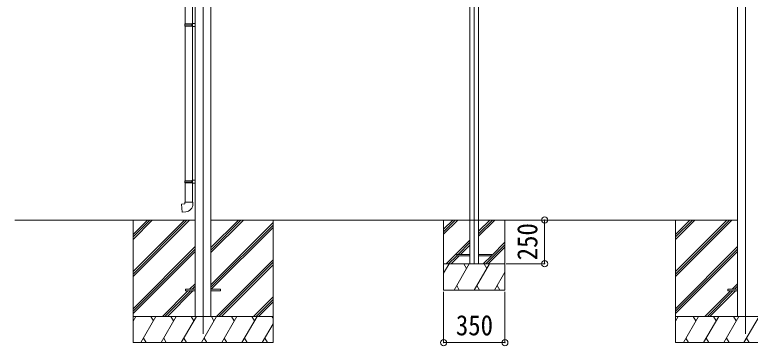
# Model space of a CAD drawing. Units: millimetres at full size, sheet at 1:35. Extents: x -9783 to 9892, y -6828 to 6752.
# Drawn here: x -3138 to 1066, y -1814 to 62 of the extents above; entities that cross this region are included whole.
import ezdxf
from ezdxf.enums import TextEntityAlignment as Align

# ---------------------------------------------------------------- set-up
doc = ezdxf.new("R2010")
doc.units = ezdxf.units.MM
doc.header["$LTSCALE"] = 35
doc.header["$PDMODE"] = 32
doc.header["$PDSIZE"] = 35
for name, color, linetype, lineweight in [('0-0_0', 7, 'Continuous', 9), ('0-1_本体', 4, 'Continuous', 9), ('0-2_部品', 7, 'Continuous', 9), ('0-8_PARTS2', 2, 'Continuous', 9), ('1-0_FRAME', 7, 'Continuous', 9), ('1-1_GLASS', 4, 'Continuous', 9), ('1-2_GLASS_SEAL', 7, 'Continuous', 9), ('1-8', 2, 'Continuous', 9), ('1-A', 6, 'Continuous', 9)]:
    doc.layers.add(name, color=color, linetype=linetype, lineweight=lineweight)
doc.styles.add('ＭＳ ゴシック', font='')
doc.styles.get('ＭＳ ゴシック').set_extended_font_data('MS Gothic')

msp = doc.modelspace()

# ---------------------------------------------------------------- linework, layer by layer
at = {"layer": '0-0_0'}
for p, q in [((-3137.79, -1110.56), (-2106.99, -1110.56)), ((-2461.79, -1110.56), (-2461.79, -1810.56)), ((-2461.79, -1404.74), (-2167.61, -1110.56)), ((-2461.79, -1418.88), (-2153.46, -1110.56)), ((-2461.79, -1433.02), (-2139.32, -1110.56)), ((-2461.79, -1220.89), (-2351.45, -1110.56)), ((-2461.79, -1206.75), (-2365.6, -1110.56)), ((-2461.79, -1192.61), (-2379.74, -1110.56)), ((-2016.59, -1296.19), (-1830.95, -1110.56)), ((-2016.59, -1282.05), (-1845.1, -1110.56)), ((-2016.59, -1267.91), (-1859.24, -1110.56)), ((-2016.59, -1110.56), (993.01, -1110.56)), ((-2016.59, -1480.04), (-1661.79, -1125.24)), ((-1661.79, -1110.56), (-1661.79, -1810.56)), ((638.21, -1110.56), (638.21, -1810.56)), ((638.21, -1404.74), (932.39, -1110.56)), ((638.21, -1418.88), (946.54, -1110.56)), ((638.21, -1433.02), (960.68, -1110.56)), ((638.21, -1220.89), (748.55, -1110.56)), ((638.21, -1206.75), (734.4, -1110.56)), ((638.21, -1192.61), (720.26, -1110.56)), ((-2016.59, -1494.18), (-1661.79, -1139.38)), ((-2014.33, -1506.06), (-1661.79, -1153.53)), ((-2461.79, -1616.87), (-2106.99, -1262.07)), ((-2461.79, -1631.01), (-2106.99, -1276.21)), ((-2461.79, -1645.16), (-2106.99, -1290.36)), ((638.21, -1616.87), (993.01, -1262.07)), ((638.21, -1631.01), (993.01, -1276.21)), ((638.21, -1645.16), (993.01, -1290.36)), ((-1984.98, -1660.56), (-1661.79, -1337.37)), ((-1970.84, -1660.56), (-1661.79, -1351.51)), ((-1956.69, -1660.56), (-1661.79, -1365.66)), ((-2138.84, -1506.06), (-2106.99, -1474.2)), ((-2124.7, -1506.06), (-2106.99, -1488.35)), ((-2110.56, -1506.06), (-2106.99, -1502.49)), ((961.16, -1506.06), (993.01, -1474.2)), ((975.3, -1506.06), (993.01, -1488.35)), ((989.44, -1506.06), (993.01, -1502.49)), ((-2293.34, -1660.56), (-2147.84, -1515.06)), ((-2279.2, -1660.56), (-2133.7, -1515.06)), ((-2265.06, -1660.56), (-2119.56, -1515.06)), ((-1772.84, -1660.56), (-1661.79, -1549.5)), ((806.66, -1660.56), (952.16, -1515.06)), ((820.8, -1660.56), (966.3, -1515.06)), ((834.94, -1660.56), (980.44, -1515.06)), ((-1758.7, -1660.56), (-1661.79, -1563.65)), ((-1744.56, -1660.56), (-1661.79, -1577.79)), ((-1661.79, -1660.56), (-2461.79, -1660.56)), ((-2461.79, -1688.06), (-2445.91, -1660.56)), ((-2417.04, -1810.56), (-2330.44, -1660.56)), ((-2345.44, -1686.54), (-2360.44, -1660.56)), ((-2301.57, -1810.56), (-2214.97, -1660.56)), ((-2229.97, -1686.54), (-2244.97, -1660.56)), ((-2186.1, -1810.56), (-2099.5, -1660.56)), ((-2114.5, -1686.54), (-2129.5, -1660.56)), ((-2070.63, -1810.56), (-1984.03, -1660.56)), ((-1999.03, -1686.54), (-2014.03, -1660.56)), ((-1955.16, -1810.56), (-1868.56, -1660.56)), ((-1883.56, -1686.54), (-1898.56, -1660.56)), ((-1839.69, -1810.56), (-1753.09, -1660.56)), ((-1783.09, -1660.56), (-1768.09, -1686.54)), ((-1667.62, -1660.56), (-1661.79, -1670.66)), ((1438.21, -1660.56), (638.21, -1660.56)), ((638.21, -1688.06), (654.09, -1660.56)), ((682.96, -1810.56), (769.56, -1660.56)), ((754.56, -1686.54), (739.56, -1660.56)), ((798.43, -1810.56), (885.03, -1660.56)), ((870.03, -1686.54), (855.03, -1660.56)), ((913.9, -1810.56), (1000.5, -1660.56)), ((985.5, -1686.54), (970.5, -1660.56)), ((1029.37, -1810.56), (1115.97, -1660.56)), ((-1724.22, -1810.56), (-1661.79, -1702.42)), ((-2402.04, -1784.58), (-2387.04, -1810.56)), ((-2286.57, -1784.58), (-2271.57, -1810.56)), ((-2171.1, -1784.58), (-2156.1, -1810.56)), ((-2055.63, -1784.58), (-2040.63, -1810.56)), ((-1940.16, -1784.58), (-1925.16, -1810.56)), ((-1824.69, -1784.58), (-1809.69, -1810.56)), ((-1709.22, -1784.58), (-1694.22, -1810.56)), ((697.96, -1784.58), (712.96, -1810.56)), ((813.43, -1784.58), (828.43, -1810.56)), ((928.9, -1784.58), (943.9, -1810.56)), ((1044.37, -1784.58), (1059.37, -1810.56)), ((-2461.79, -1810.56), (-1661.79, -1810.56)), ((638.21, -1810.56), (1438.21, -1810.56))]:
    msp.add_line(p, q, dxfattribs=at)
at = {"layer": '0-1_本体'}
for p, q in [((-2106.99, 1215.82), (-2106.99, -1660.56)), ((-2016.59, 1215.82), (-2016.59, -1660.56)), ((993.01, 1215.82), (993.01, -1660.56))]:
    msp.add_line(p, q, dxfattribs=at)
at = {"layer": '0-2_部品'}
for p, q in [((-2163.39, 903.38), (-2163.39, 9.19)), ((-2121.39, 900.82), (-2121.39, 11.75)), ((-2165.39, 7.19), (-2164.39, 9.19)), ((-2165.39, 7.19), (-2121.39, 7.19)), ((-2165.39, 7.19), (-2165.39, -0.81)), ((-2164.39, 9.19), (-2121.39, 9.19)), ((-2125.86, 7.19), (-2126.29, 9.19)), ((-2123.39, 11.69), (-2107.39, 12.16)), ((-2123.39, 9.69), (-2123.39, 11.69)), ((-2123.39, 9.69), (-2121.39, 9.69)), ((-2107.39, 12.16), (-2107.39, -5.78)), ((-2165.39, -0.81), (-2121.39, -0.81)), ((-2165.39, -0.81), (-2164.39, -2.81)), ((-2164.39, -2.81), (-2121.39, -2.81)), ((-2163.39, -2.81), (-2163.39, -885.97)), ((-2123.39, -5.31), (-2123.39, -3.31)), ((-2123.39, -5.31), (-2107.39, -5.78)), ((-2121.39, -5.37), (-2121.39, -883.41)), ((-2165.39, -887.97), (-2164.39, -885.97)), ((-2165.39, -887.97), (-2121.39, -887.97)), ((-2165.39, -887.97), (-2165.39, -895.97)), ((-2165.39, -895.97), (-2121.39, -895.97)), ((-2165.39, -895.97), (-2164.39, -897.97)), ((-2164.39, -885.97), (-2121.39, -885.97)), ((-2164.39, -897.97), (-2121.39, -897.97)), ((-2163.39, -897.97), (-2163.39, -1007.97)), ((-2125.86, -887.97), (-2126.29, -885.97)), ((-2123.39, -883.47), (-2107.39, -883)), ((-2123.39, -885.47), (-2123.39, -883.47)), ((-2123.39, -885.47), (-2121.39, -885.47)), ((-2123.39, -900.47), (-2123.39, -898.47)), ((-2123.39, -900.47), (-2107.39, -900.94)), ((-2121.39, -900.53), (-2121.39, -1007.97)), ((-2107.39, -883), (-2107.39, -900.94)), ((-2165.39, -1007.97), (-2119.39, -1007.97)), ((-2165.39, -1017.97), (-2165.39, -1007.97)), ((-2119.39, -1007.97), (-2119.39, -1018.88))]:
    msp.add_line(p, q, dxfattribs=at)
at = {"layer": '0-2_部品', "color": 4}
for p, q in [((-2161.79, -1506.06), (-2161.79, -1515.06)), ((-2106.99, -1506.06), (-2161.79, -1506.06)), ((-1962.19, -1506.06), (-2016.99, -1506.06)), ((937.81, -1506.06), (937.81, -1515.06)), ((992.61, -1506.06), (937.81, -1506.06)), ((-2106.99, -1515.06), (-2161.79, -1515.06)), ((992.61, -1515.06), (937.81, -1515.06))]:
    msp.add_line(p, q, dxfattribs=at)
at = {"layer": '0-2_部品'}
for points in [[(-2125.86, 7.19), (-2125.86, -0.81), (-2126.29, -2.81)], [(-2123.39, -3.31), (-2121.39, -3.31), (-2121.39, 9.69)], [(-2125.86, -887.97), (-2125.86, -895.97), (-2126.29, -897.97)], [(-2123.39, -898.47), (-2121.39, -898.47), (-2121.39, -885.47)], [(-2160.46, -1063.71), (-2181.3, -1065.53), (-2185.31, -1019.71), (-2165.39, -1017.97)]]:
    msp.add_lwpolyline(points, dxfattribs=at)
at = {"layer": '0-2_部品', "color": 4}
msp.add_lwpolyline([(-1962.19, -1506.06), (-1962.19, -1515.06), (-2016.99, -1515.06)], dxfattribs=at)
at = {"layer": '0-2_部品'}
msp.add_arc((-2164.39, -1018.88), 45, 275, 0, dxfattribs=at)
at = {"layer": '0-8_PARTS2'}
for p, q in [((-2061.79, 1189.44), (-2061.79, -1760.56)), ((1038.21, 1189.44), (1038.21, -1760.56))]:
    msp.add_line(p, q, dxfattribs=at)
at = {"layer": '1-0_FRAME'}
for p, q in [((-686.79, -1110.56), (-686.79, -1510.56)), ((-686.79, -1162.91), (-634.44, -1110.56)), ((-686.79, -1177.05), (-620.3, -1110.56)), ((-686.79, -1191.19), (-606.15, -1110.56)), ((-486.79, -1203.33), (-394.02, -1110.56)), ((-486.79, -1189.18), (-408.16, -1110.56)), ((-486.79, -1175.04), (-422.31, -1110.56)), ((-336.79, -1510.56), (-336.79, -1110.56)), ((-672.31, -1360.56), (-536.79, -1225.04)), ((-604.17, -1306.56), (-536.79, -1239.18)), ((-590.02, -1306.56), (-536.79, -1253.33)), ((-446.03, -1360.56), (-336.79, -1251.32)), ((-411.79, -1312.17), (-336.79, -1237.17)), ((-431.89, -1360.56), (-336.79, -1265.46)), ((-658.17, -1360.56), (-611.79, -1314.18)), ((-644.02, -1360.56), (-598.02, -1314.56)), ((-460.18, -1360.56), (-414.17, -1314.56)), ((-686.79, -1413.68), (-656.12, -1360.56)), ((-686.79, -1360.56), (-336.79, -1360.56)), ((-627.25, -1510.56), (-540.65, -1360.56)), ((-555.65, -1386.54), (-570.65, -1360.56)), ((-511.78, -1510.56), (-425.18, -1360.56)), ((-440.18, -1386.54), (-455.18, -1360.56)), ((-396.31, -1510.56), (-336.79, -1407.46)), ((-686.79, -1510.56), (-336.79, -1510.56)), ((-612.25, -1484.58), (-597.25, -1510.56)), ((-496.78, -1484.58), (-481.78, -1510.56)), ((-381.31, -1484.58), (-366.31, -1510.56))]:
    msp.add_line(p, q, dxfattribs=at)
at = {"layer": '1-1_GLASS'}
for p, q in [((-536.79, 1192.79), (-536.79, -1360.56)), ((-486.79, 1192.79), (-486.79, -1360.56))]:
    msp.add_line(p, q, dxfattribs=at)
at = {"layer": '1-2_GLASS_SEAL', "color": 4}
for p, q in [((-536.79, -1314.56), (-611.79, -1314.56)), ((-486.79, -1306.56), (-411.79, -1306.56))]:
    msp.add_line(p, q, dxfattribs=at)
for points in [[(-611.79, -1314.56), (-611.79, -1306.56), (-536.79, -1306.56)], [(-411.79, -1306.56), (-411.79, -1314.56), (-486.79, -1314.56)]]:
    msp.add_lwpolyline(points, dxfattribs=at)
at = {"layer": '1-8'}
msp.add_line((-511.79, 1208.57), (-511.79, -1360.56), dxfattribs=at)
at = {"layer": '1-A'}
for p, q in [((-109.52, -1110.56), (-329.02, -1110.56)), ((-109.52, -1110.56), (-109.52, -1360.56)), ((-109.52, -1360.56), (-329.02, -1360.56)), ((-686.79, -1810.56), (-686.79, -1520.39)), ((-336.79, -1810.56), (-336.79, -1520.39)), ((-686.79, -1810.56), (-336.79, -1810.56))]:
    msp.add_line(p, q, dxfattribs=at)
for p in [(-109.52, -1110.56), (-109.52, -1360.56), (-686.79, -1810.56), (-336.79, -1810.56)]:
    msp.add_point(p, dxfattribs=at)

# ---------------------------------------------------------------- texts
at = {"layer": '1-A', "color": 7, "style": 'ＭＳ ゴシック', "width": 0.9}
msp.add_text('250', height=115.5, rotation=90, dxfattribs=at).set_placement((-116.52, -1340.56), align=Align.BOTTOM_LEFT)
msp.add_text('350', height=115.5, dxfattribs=at).set_placement((-616.79, -1803.56), align=Align.BOTTOM_LEFT)

doc.saveas('drawing.dxf')
